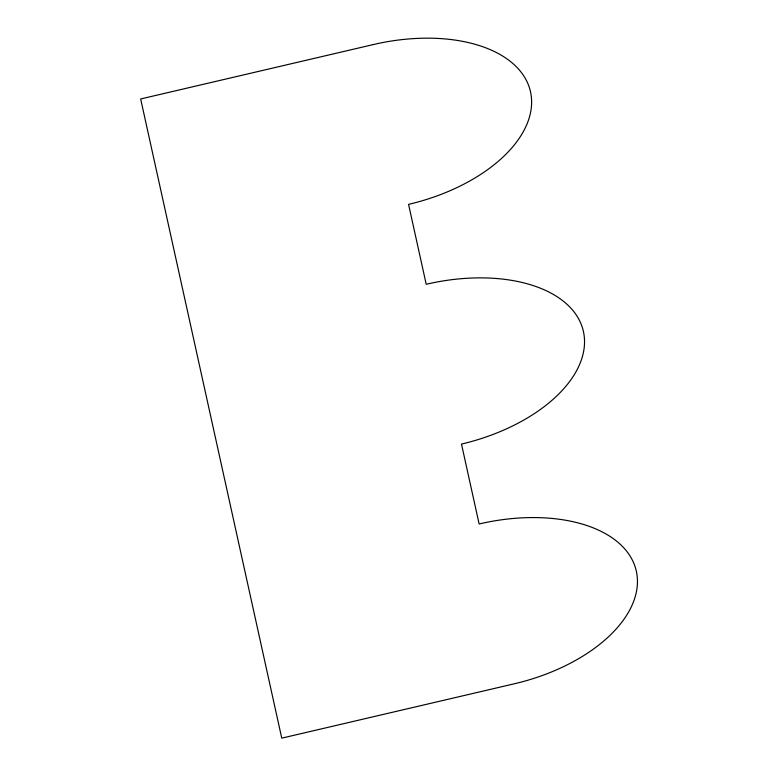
<?xml version="1.0" encoding="UTF-8"?>
<svg xmlns="http://www.w3.org/2000/svg" width="777" height="777" viewBox="0 0 777 777"><rect width="100%" height="100%" fill="white"/><g stroke="black" fill="none" stroke-linecap="round" stroke-linejoin="round"><path stroke-width="1.17" d="M373.29 44.571L140.656 98.961L281.76 738.15L514.403 683.77A143.356 81.818 -13.5 0 0 636.344 571.241A143.356 81.818 -13.5 0 0 479.127 523.97L461.489 444.065A143.356 81.818 -13.5 0 0 583.43 331.536A143.356 81.818 -13.5 0 0 426.214 284.275L408.566 204.37A143.356 81.818 -13.5 0 0 530.516 91.841A143.356 81.818 -13.5 0 0 373.29 44.571"/></g></svg>
